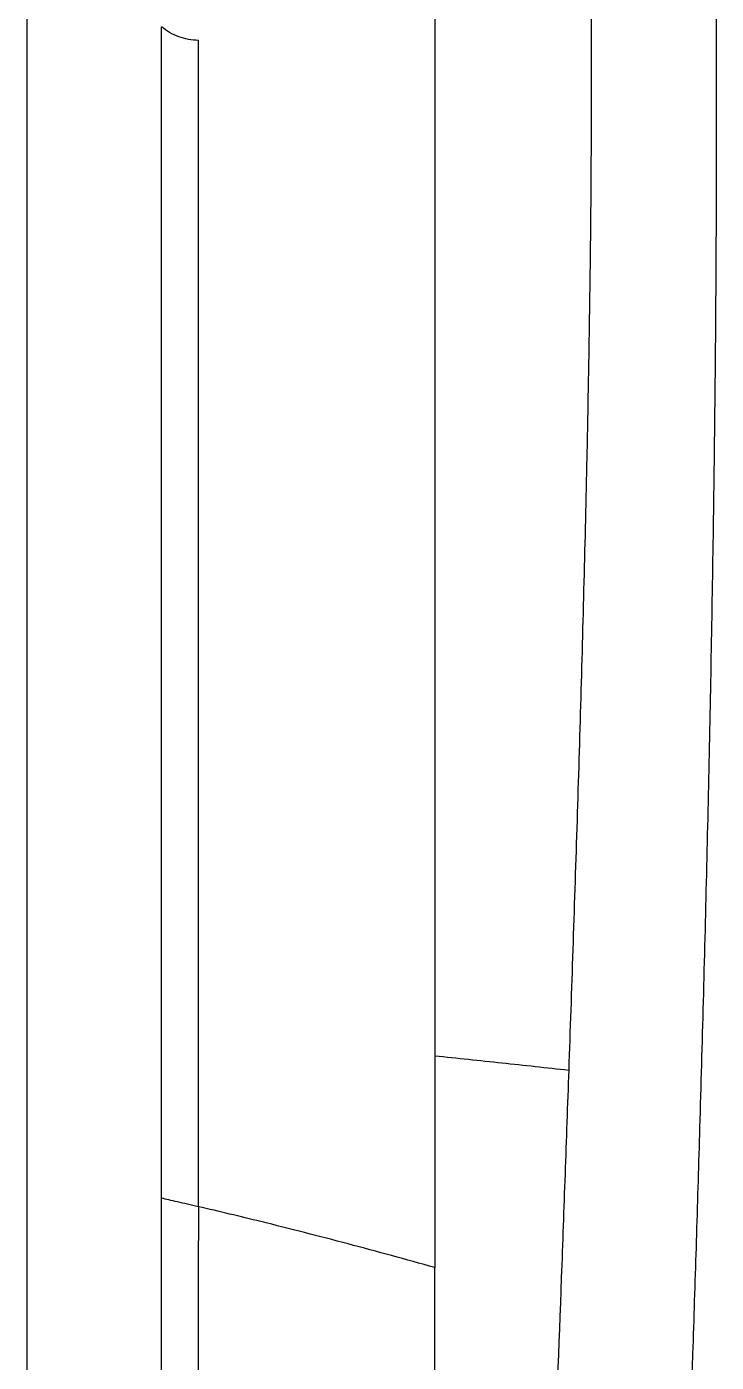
# Model space of a CAD drawing. Extents: x 943 to 1030, y 781 to 934.
# Drawn here: x 1015.74 to 1020.4, y 837.47 to 846.51 of the extents above; entities that cross this region are included whole.
import ezdxf

# ---------------------------------------------------------------- set-up
doc = ezdxf.new("R2010")
doc.units = 0
doc.header["$MEASUREMENT"] = 0
doc.layers.add('1', color=4, linetype='Continuous')

# ---------------------------------------------------------------- blocks, each defined once
blk = doc.blocks.new('AIRA')
at = {"layer": '1', "color": 3, "linetype": 'Continuous', "lineweight": 25}
for points, knots in [([(75.3207, 45.6167), (75.3208, 45.4302), (75.3209, 45.057), (75.3207, 44.4802), (75.3208, 43.8977), (75.3209, 43.2458), (75.3208, 42.5263), (75.3208, 41.742), (75.3208, 40.9082), (75.3208, 40.0277), (75.3208, 39.103), (75.3208, 38.1867), (75.3208, 37.2781), (75.3208, 36.679), (75.3208, 36.3795)], [0, 0, 0, 0, 0.062488, 0.124981, 0.187478, 0.249977, 0.333306, 0.416638, 0.499973, 0.599973, 0.699977, 0.799983, 0.899991, 1, 1, 1, 1]), ([(76.3662, 44.6947), (76.368, 44.4941), (76.3715, 44.0928), (76.379, 43.4827), (76.3793, 42.8707), (76.3766, 42.258), (76.3701, 41.6465), (76.3608, 41.037), (76.3474, 40.3494), (76.3294, 39.5859), (76.3066, 38.7491), (76.2814, 37.9197), (76.2544, 37.0969), (76.2357, 36.5539), (76.2264, 36.2823)], [0, 0, 0, 0, 0.071414, 0.142836, 0.214261, 0.285689, 0.357119, 0.428549, 0.49998, 0.599981, 0.699983, 0.799987, 0.899994, 1, 1, 1, 1]), ([(77.2097, 44.6947), (77.2127, 44.4841), (77.2188, 44.063), (77.2234, 43.4245), (77.2252, 42.7846), (77.2243, 42.1443), (77.2211, 41.5051), (77.2155, 40.868), (77.207, 40.1491), (77.1946, 39.3505), (77.1778, 38.4751), (77.1583, 37.6073), (77.1365, 36.7463), (77.1204, 36.1783), (77.1123, 35.8942)], [0, 0, 0, 0, 0.0714199, 0.1428441, 0.2142705, 0.2856987, 0.3571263, 0.4285543, 0.499987, 0.5999852, 0.6999878, 0.7999904, 0.8999953, 1, 1, 1, 1]), ([(72.5593, 44.0667), (72.5593, 43.8869), (72.5593, 43.5274), (72.5593, 42.9845), (72.5593, 42.4426), (72.5593, 41.9031), (72.5593, 41.3675), (72.5593, 40.8367), (72.5593, 40.241), (72.5593, 39.5832), (72.5593, 38.8665), (72.5593, 38.1592), (72.5593, 37.4602), (72.5593, 36.6695), (72.5593, 35.7892), (72.5593, 34.8193), (72.5593, 33.8538), (72.5593, 32.889), (72.5593, 31.9203), (72.5593, 30.9449), (72.5593, 30.2831), (72.5593, 29.9522)], [0, 0, 0, 0, 0.035708, 0.071417, 0.107127, 0.142838, 0.17855, 0.214264, 0.249978, 0.299976, 0.349976, 0.399976, 0.449978, 0.499979, 0.57141, 0.642842, 0.714275, 0.785707, 0.85714, 0.928571, 1, 1, 1, 1]), ([(73.4708, 35.4148), (73.4708, 35.4529), (73.4708, 35.5381), (73.4708, 35.6792), (73.4707, 35.8451), (73.4707, 36.0217), (73.4706, 36.1923), (73.4706, 36.342), (73.4706, 36.4524), (73.4706, 36.5245), (73.4706, 36.5711), (73.4706, 36.6214), (73.4706, 36.6875), (73.4706, 36.7694), (73.4707, 36.8671), (73.4707, 36.9692), (73.4707, 37.0511), (73.4707, 37.1308), (73.4707, 37.2277), (73.4707, 37.3743), (73.4707, 37.5415), (73.4708, 37.7088), (73.4708, 37.8619), (73.4708, 38.0059), (73.4708, 38.1468), (73.4708, 38.2846), (73.4708, 38.4193), (73.4708, 38.5838), (73.4708, 38.7761), (73.4708, 39.0059), (73.4708, 39.4007), (73.4708, 39.946), (73.4708, 40.6364), (73.4708, 41.2447), (73.4708, 41.9215), (73.4708, 42.6012), (73.4708, 43.1202), (73.4708, 43.3464)], [0, 0, 0, 0, 0.015036, 0.033525, 0.055468, 0.080193, 0.102745, 0.122244, 0.13869, 0.145824, 0.150319, 0.156854, 0.165428, 0.176042, 0.188695, 0.203387, 0.215643, 0.220437, 0.234236, 0.253121, 0.277092, 0.298684, 0.317508, 0.335908, 0.353884, 0.371436, 0.388563, 0.405266, 0.434088, 0.461672, 0.492379, 0.583365, 0.666696, 0.750027, 0.808922, 0.916691, 1, 1, 1, 1]), ([(73.7209, 43.2531), (73.6982, 43.2546), (73.653, 43.2576), (73.5877, 43.2773), (73.5248, 43.3042), (73.4888, 43.3324), (73.4708, 43.3464)], [0, 0, 0, 0, 0.249974, 0.500091, 0.750175, 1, 1, 1, 1]), ([(73.7208, 35.3577), (73.7209, 35.6755), (73.7209, 36.3112), (73.7209, 37.2761), (73.7207, 38.2503), (73.7207, 39.1255), (73.7207, 39.8976), (73.7208, 40.5634), (73.7209, 41.2329), (73.7209, 41.9052), (73.7209, 42.5794), (73.7209, 43.0285), (73.7209, 43.2531)], [0, 0, 0, 0, 0.1250048, 0.2500079, 0.3750089, 0.5000074, 0.5833428, 0.666677, 0.75001, 0.8333426, 0.916673, 1, 1, 1, 1]), ([(75.3208, 36.3795), (75.4722, 36.3637), (75.7749, 36.3321), (76.0759, 36.2989), (76.2264, 36.2823)], [0, 0, 0, 0, 0.4999989, 1, 1, 1, 1]), ([(75.3208, 36.3795), (75.3208, 36.1394), (75.3208, 35.6591), (75.3208, 35.1833), (75.3208, 34.9454)], [0, 0, 0, 0, 0.499999, 1, 1, 1, 1]), ([(76.2264, 36.2823), (76.2181, 36.0472), (76.2016, 35.577), (76.168, 34.6436), (76.1422, 33.9508), (76.1249, 33.4889)], [0, 0, 0, 0, 0.25, 0.500002, 1, 1, 1, 1]), ([(77.1123, 35.8942), (77.1051, 35.6526), (77.0908, 35.1694), (77.0603, 34.2106), (77.0357, 33.4988), (77.0193, 33.0243)], [0, 0, 0, 0, 0.249999, 0.500004, 1, 1, 1, 1]), ([(73.4709, 29.1175), (73.4709, 29.1254), (73.4709, 29.1583), (73.4709, 29.2321), (73.4709, 29.327), (73.4709, 29.4307), (73.4709, 29.5319), (73.4709, 29.6474), (73.471, 29.7744), (73.471, 29.8908), (73.471, 30.0917), (73.471, 30.3563), (73.471, 30.7056), (73.4711, 30.9943), (73.4711, 31.2408), (73.4711, 31.4419), (73.4711, 31.6431), (73.4711, 31.8445), (73.4711, 32.046), (73.4711, 32.2664), (73.4711, 32.5112), (73.4711, 32.7859), (73.4711, 33.0772), (73.4712, 33.3853), (73.4712, 33.6997), (73.4712, 34.3759), (73.471, 34.9473), (73.4708, 35.4148)], [0, 0, 0, 0, 0.003792, 0.01582, 0.035454, 0.049395, 0.065607, 0.08409, 0.104844, 0.126609, 0.139994, 0.201262, 0.253605, 0.307505, 0.339588, 0.371671, 0.403754, 0.435836, 0.467919, 0.500001, 0.541033, 0.584651, 0.630856, 0.679648, 0.731027, 0.780005, 1, 1, 1, 1]), ([(73.7208, 35.3577), (73.6959, 35.3635), (73.6459, 35.375), (73.5795, 35.3901), (73.5186, 35.4039), (73.4868, 35.4111), (73.4709, 35.4147)], [0, 0, 0, 0, 0.249795, 0.499882, 0.750023, 1, 1, 1, 1]), ([(73.7208, 35.3577), (73.7199, 34.8117), (73.7182, 33.7195), (73.7077, 32.0995), (73.6971, 30.4931), (73.6912, 29.4365), (73.6883, 28.9083)], [0, 0, 0, 0, 0.25, 0.5, 0.75, 1, 1, 1, 1]), ([(74.1432, 35.2569), (74.073, 35.274), (73.9325, 35.3083), (73.7914, 35.3413), (73.7208, 35.3577)], [0, 0, 0, 0, 0.500027, 1, 1, 1, 1]), ([(75.3208, 34.9454), (75.1257, 34.9995), (74.7356, 35.1076), (74.3407, 35.2071), (74.1432, 35.2569)], [0, 0, 0, 0, 0.500039, 1, 1, 1, 1]), ([(75.3208, 22.3624), (75.3208, 22.8563), (75.3208, 23.8439), (75.3208, 25.3599), (75.3208, 26.8996), (75.3208, 28.4645), (75.3208, 30.0527), (75.3209, 31.6634), (75.3208, 33.2935), (75.3208, 34.3948), (75.3208, 34.9454)], [0, 0, 0, 0, 0.125, 0.25, 0.375, 0.5, 0.624999, 0.749999, 0.874999, 1, 1, 1, 1])]:
    blk.add_open_spline(points, degree=3, knots=knots, dxfattribs=at)

msp = doc.modelspace()

# ---------------------------------------------------------------- block references
at = {"layer": '1'}
msp.add_blockref('AIRA', (943.1775, 803.1658), dxfattribs=at)

doc.saveas('drawing.dxf')
